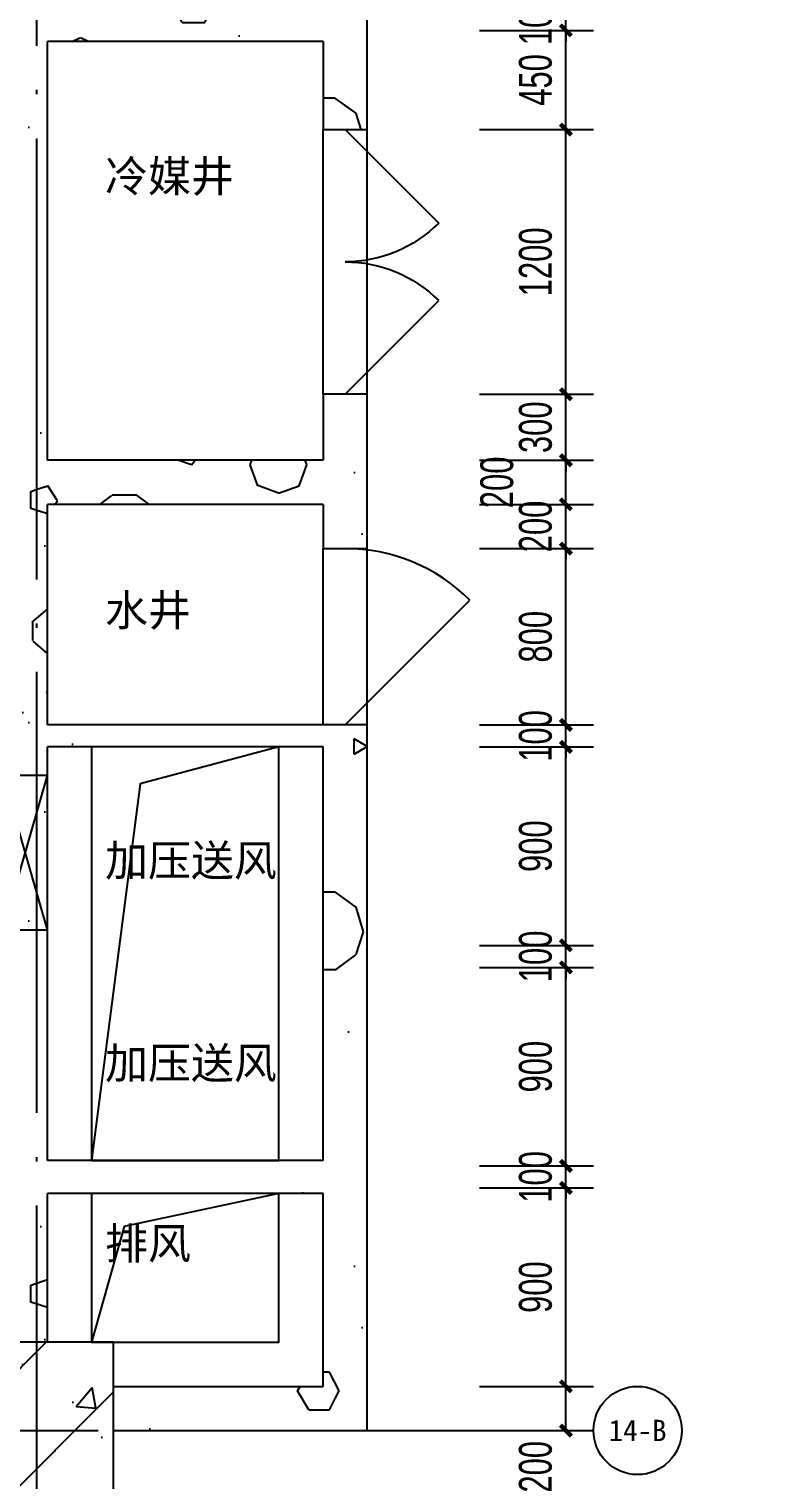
# Model space of a CAD drawing. Extents: x -26219 to 315419, y -160410 to -120810.
# Drawn here: x 2687 to 6028, y -153773 to -147196 of the extents above; entities that cross this region are included whole.
import ezdxf
from ezdxf.enums import TextEntityAlignment as Align
from ezdxf.xclip import XClip

# ---------------------------------------------------------------- set-up
doc = ezdxf.new("R2010")
doc.units = 0
doc.header["$LTSCALE"] = 1000
doc.header["$MEASUREMENT"] = 0
doc.header["$XCLIPFRAME"] = 0
doc.linetypes.add('104-14# 核心筒$2$DOTE', pattern=[2.42, 2, -0.2, 0.02, -0.2])
for name, color, linetype in [('01-标注_尺寸', 124, 'Continuous'), ('01-标注_轴线坐标', 132, 'Continuous'), ('02-TEXT_标注', 130, 'Continuous'), ('02-TEXT_轴号', 7, 'Continuous'), ('104-13#14# B1核心筒$0$A-E_楼梯', 171, 'Continuous'), ('104-14# 核心筒$0$A-TECH_结构', 21, 'Continuous'), ('104-14# 核心筒$0$A_STR-砌块墙', 121, 'Continuous'), ('104-14# 核心筒$0$DOOR_FIRE', 220, 'Continuous'), ('104-14# 核心筒$2$05-填充_天正', 26, 'Continuous'), ('104-14# 核心筒$2$A_AXIS-轴线', 36, '104-14# 核心筒$2$DOTE'), ('104-14# 核心筒$2$A_STR-砼柱', 51, 'Continuous'), ('A-TECH_暖通', 6, 'Continuous')]:
    doc.layers.add(name, color=color, linetype=linetype)
doc.layers.add('B1幕墙$0$04-不打印_辅助线', color=165, linetype='Continuous', plot=False)
doc.styles.add('_TCH_AXIS', font='STXIHEI_0.TTF', dxfattribs={"width": 0.75, "height": 750})
doc.styles.add('_TCH_DIM_T3', font='ros.shx', dxfattribs={"width": 0.705882, "bigfont": 'jd.shx'})
doc.styles.get("Standard").update_dxf_attribs({"font": 'STXIHEI_0.TTF'})
doc.dimstyles.new('_TCH_ARCH&&50', dxfattribs={"dimtxt": 148.75, "dimasz": 50, "dimexe": 125, "dimexo": 150, "dimgap": 63.125, "dimtad": 1, "dimdec": 0, "dimzin": 0, "dimdsep": 46, "dimtxsty": '_TCH_DIM_T3', "dimblk": 'ARCHTICK', "dimcen": 0.09, "dimclrt": 7, "dimazin": 2, "dimtfac": 1, "dimtdec": 0, "dimtix": 1, "dimtmove": 2, "dimatfit": 3, "dimfxl": 0, "dimtolj": 1, "dimtzin": 0, "dimarcsym": 0})
pattern_1 = [(0, (531, -549), (900, 1800), [0, -1800]), (0, (-522, -792), (900, 1800), [0, -1800]), (0, (63, -810), (900, 1800), [0, -1800]), (0, (702, -279), (900, 1800), [0, -1800]), (0, (-45, -900), (900, 1800), [0, -1800]), (0, (882, 855), (900, 1800), [0, -1800]), (0, (333, 711), (900, 1800), [0, -1800]), (0, (621, 486), (900, 1800), [0, -1800]), (0, (-846, 450), (900, 1800), [0, -1800]), (0, (36, 369), (900, 1800), [0, -1800]), (0, (-306, -90), (900, 1800), [0, -1800]), (0, (-288, -765), (900, 1800), [0, -1800]), (0, (387, -837), (900, 1800), [0, -1800]), (0, (882, -45), (900, 1800), [0, -1800]), (0, (-801, -324), (900, 1800), [0, -1800]), (0, (-648, -18), (900, 1800), [0, -1800]), (0, (54, -144), (900, 1800), [0, -1800]), (0, (-198, -405), (900, 1800), [0, -1800]), (0, (-342, 189), (900, 1800), [0, -1800]), (0, (-117, 864), (900, 1800), [0, -1800]), (0, (-729, -702), (900, 1800), [0, -1800]), (0, (261, 495), (900, 1800), [0, -1800]), (0, (-576, 522), (900, 1800), [0, -1800]), (0, (-720, 756), (900, 1800), [0, -1800]), (130.601294, (771.43, 291.43), (-4499.99995, 5400.000024), [79.025, -33111.333]), (18.43495, (642.86, 325.71), (4500, 1800), [81.316, -11302.884]), (90, (642.9, 248.6), (900, 1800), [77.143, -3522.857]), (161.56505, (720, 222.86), (-4500.00002, 1799.99987), [81.316, -11302.884]), (53.1301, (720, 222.86), (900, 1800), [85.714, -8914.285]), (135, (788.6, -694.3), (-900.0001, 1799.9999), [72.731, -5018.438]), (45, (685.7, -694.3), (900, 1800), [72.731, -5018.438]), (135, (737.14, -745.7), (-900.0001, 1799.9999), [72.731, -5018.438]), (45, (737.14, -745.7), (900, 1800), [72.731, -5018.438]), (116.56505, (-77.1, 514.3), (-0.0002, 3600), [95.831, -1916.63]), (180, (-120, 600), (-900, 1800), [102.857, -1697.143]), (63.43495, (-265.7, 514.3), (8e-06, 3600), [95.831, -1916.63]), (116.56505, (-222.9, 428.6), (-0.0002, 3600), [95.831, -1916.63]), (0, (-222.9, 428.6), (900, 1800), [102.857, -1697.143]), (63.43495, (-120, 428.6), (8e-06, 3600), [95.831, -1916.63]), (107.102728, (600, -94.286), (-2699.999897, 9000.000015), [116.584, -48848.707]), (143.972626, (565.71, 17.14), (-17099.99978, 12599.99999), [116.584, -24366.06]), (180, (471.4, 85.7), (-900, 1800), [111.429, -1688.571]), (36.02737, (265.71, 17.14), (17099.99987, 12599.99986), [116.584, -24366.06]), (71.56505, (231.43, -85.7), (2700, 9000), [108.421, -11275.778]), (107.102728, (265.714, -197.14), (-2699.999897, 9000.000015), [116.584, -48848.707]), (143.972626, (360, -265.71), (-17099.99978, 12599.99999), [116.584, -24366.06]), (0, (360, -265.7), (900, 1800), [111.429, -1688.571]), (36.02737, (471.43, -265.71), (17099.99987, 12599.99986), [116.584, -24366.06]), (71.56505, (565.71, -197.14), (2700, 9000), [108.421, -11275.778]), (150.25512, (617.14, 745.71), (-2700, 1799.99998), [69.105, -14442.959]), (90, (557.1, 711.4), (900, 1800), [68.571, -3531.428]), (29.74488, (557.14, 711.43), (2700, 1800), [69.105, -14442.959]), (116.56505, (197.1, -531.4), (-0.0002, 3600), [95.831, -1916.63]), (168.69007, (154.29, -445.71), (-8100, 1799.99995), [87.412, -18269.056]), (41.185925, (0, -488.57), (22499.999864, 19799.999827), [91.116, -38177.406]), (90, (0, -574.3), (900, 1800), [85.714, -3514.285]), (138.814074, (68.57, -634.286), (-22499.9996, 19800.000126), [91.116, -38177.406]), (16.699244, (68.57, -634.286), (29699.999777, 8999.999906), [89.488, -37495.613]), (60.945396, (154.29, -608.57), (899.999998, 1799.999984), [88.248, -36976.018]), (109.983106, (-557.14, 222.86), (-4500.000017, 12599.999967), [100.326, -42036.592]), (155.556045, (-591.43, 317.14), (-11700.000045, 5399.999888), [103.569, -43395.394]), (24.443955, (-780, 317.14), (11700.000006, 5399.999974), [103.569, -43395.394]), (70.016893, (-814.286, 222.86), (4500.000014, 12599.99997), [100.326, -42036.592]), (109.983106, (-780, 128.57), (-4500.000017, 12599.999967), [100.326, -42036.592]), (160.01689, (-685.71, 94.29), (-4500, 1799.99992), [100.326, -20968.132]), (19.98311, (-685.71, 94.29), (4499.99998, 1800), [100.326, -20968.132]), (70.016893, (-591.43, 128.57), (4500.000014, 12599.99997), [100.326, -42036.592]), (122.00538, (111.43, 60), (-900.00012, 1799.9999), [80.863, -16900.302]), (18.43495, (-8.57, 102.86), (4500, 1800), [81.316, -11302.884]), (90, (-8.6, 25.7), (900, 1800), [77.143, -3522.857]), (161.56505, (68.57, 0), (-4500.00002, 1799.99987), [81.316, -11302.884]), (54.46232, (68.57, 0), (6299.99999, 8999.999987), [73.734, -30894.635]), (116.56505, (-411.4, -377.1), (-0.0002, 3600), [95.831, -1916.63]), (180, (-454.3, -291.4), (-900, 1800), [94.286, -1705.714]), (59.03624, (-600, -377.14), (900, 1799.99999), [99.959, -20891.466]), (120.96376, (-548.57, -462.86), (-900.00012, 1799.99992), [99.959, -20891.466]), (0, (-548.6, -462.9), (900, 1800), [94.286, -1705.714]), (63.43495, (-454.3, -462.9), (8e-06, 3600), [95.831, -1916.63])]

# ---------------------------------------------------------------- blocks, each defined once
blk = doc.blocks.new('104-14# 核心筒$0$$DorLib2D$00000116')
at = {"color": 0}
for p, q in [((-0.5, 0), (-0.1464, 0.3536)), ((0.5, 0), (0.1464, 0.3536))]:
    blk.add_line(p, q, dxfattribs=at)
for centre, start, end in [((-0.5, 0), 0, 45), ((0.5, 0), 135, 180)]:
    blk.add_arc(centre, 0.5, start, end, dxfattribs=at)
blk = doc.blocks.new('104-14# 核心筒$0$$DorLib2D$00000114')
at = {"color": 0}
blk.add_line((0.5, 0), (-0.2071, 0.7071), dxfattribs=at)
blk.add_arc((0.5, 0), 1, 135, 180, dxfattribs=at)
blk = doc.blocks.new('104-14# 核心筒')
at = {"layer": '104-14# 核心筒$2$05-填充_天正'}
h = blk.add_hatch(dxfattribs=at)
h.set_pattern_fill('加气混凝土', color=256, scale=150, style=0)
h.set_pattern_definition(pattern_1)
h.paths.add_polyline_path([(32383.3, 192250), (32450, 192300), (32450, 192450), (32250, 192450), (32250, 192250)])
h = blk.add_hatch(dxfattribs=at)
h.set_pattern_fill('加气混凝土', color=256, scale=150, style=0)
h.set_pattern_definition(pattern_1)
h.paths.add_polyline_path([(33766.7, 192250), (33900, 192250), (33900, 192450), (33766.7, 192450), (33700, 192400), (33700, 192300)])
h = blk.add_hatch(dxfattribs=at)
h.set_pattern_fill('加气混凝土', color=256, scale=150, style=0)
h.set_pattern_definition(pattern_1)
h.paths.add_polyline_path([(33766.7, 192250), (33700, 192300), (32450, 192300), (32383.3, 192250), (32450, 192200), (33700, 192200)])
h = blk.add_hatch(dxfattribs=at)
h.set_pattern_fill('加气混凝土', color=256, scale=150, style=0)
h.set_pattern_definition(pattern_1)
h.paths.add_polyline_path([(32383.3, 190200), (32450, 190300), (32450, 192200), (32383.3, 192250), (32250, 192250), (32250, 190200)])
h = blk.add_hatch(dxfattribs=at)
h.set_pattern_fill('加气混凝土', color=256, scale=150, style=0)
h.set_pattern_definition(pattern_1)
h.paths.add_polyline_path([(33700, 192200), (33700, 191800), (33900, 191800), (33900, 192250), (33766.7, 192250)])
h = blk.add_hatch(dxfattribs=at)
h.set_pattern_fill('加气混凝土', color=256, scale=150, style=0)
h.set_pattern_definition(pattern_1)
h.paths.add_polyline_path([(33900, 190200), (33900, 190600), (33700, 190600), (33700, 190300), (33766.7, 190200)])
h = blk.add_hatch(dxfattribs=at)
h.set_pattern_fill('加气混凝土', color=256, scale=150, style=0)
h.set_pattern_definition(pattern_1)
h.paths.add_polyline_path([(33766.7, 190200), (33700, 190300), (32450, 190300), (32383.3, 190200), (32450, 190100), (33700, 190100)])
h = blk.add_hatch(dxfattribs=at)
h.set_pattern_fill('加气混凝土', color=256, scale=150, style=0)
h.set_pattern_definition(pattern_1)
h.paths.add_polyline_path([(32350, 189050), (32450, 189100), (32450, 190100), (32383.3, 190200), (32250, 190200), (32250, 189100)])
h = blk.add_hatch(dxfattribs=at)
h.set_pattern_fill('加气混凝土', color=256, scale=150, style=0)
h.set_pattern_definition(pattern_1)
h.paths.add_polyline_path([(33700, 190100), (33700, 189900), (33900, 189900), (33900, 190200), (33766.7, 190200)])
h = blk.add_hatch(dxfattribs=at)
h.set_pattern_fill('加气混凝土', color=256, scale=150, style=0)
h.set_pattern_definition(pattern_1)
h.paths.add_polyline_path([(33766.7, 189050), (33700, 189100), (32450, 189100), (32350, 189050), (32450, 189000), (33700, 189000)])
h = blk.add_hatch(dxfattribs=at)
h.set_pattern_fill('加气混凝土', color=256, scale=150, style=0)
h.set_pattern_definition(pattern_1)
h.paths.add_polyline_path([(33900, 189050), (33900, 189100), (33700, 189100), (33766.7, 189050)])
h = blk.add_hatch(dxfattribs=at)
h.set_pattern_fill('加气混凝土', color=256, scale=150, style=0)
h.set_pattern_definition(pattern_1)
h.paths.add_polyline_path([(32383.3, 187050), (32450, 187125), (32450, 189000), (32350, 189050), (32250, 189000), (32250, 187050)])
h = blk.add_hatch(dxfattribs=at)
h.set_pattern_fill('加气混凝土', color=256, scale=150, style=0)
h.set_pattern_definition(pattern_1)
h.paths.add_polyline_path([(33766.7, 187050), (33900, 187050), (33900, 189050), (33766.7, 189050), (33700, 189000), (33700, 187125)])
h = blk.add_hatch(dxfattribs=at)
h.set_pattern_fill('加气混凝土', color=256, scale=150, style=0)
h.set_pattern_definition(pattern_1)
h.paths.add_polyline_path([(33766.7, 187050), (33700, 187125), (32450, 187125), (32383.3, 187050), (32450, 186975), (33700, 186975)])
h = blk.add_hatch(dxfattribs=at)
h.set_pattern_fill('加气混凝土', color=256, scale=150, style=0)
h.set_pattern_definition(pattern_1)
h.paths.add_polyline_path([(32250, 186300), (32450, 186300), (32450, 186975), (32383.3, 187050), (32250, 187050)])
h = blk.add_hatch(dxfattribs=at)
h.set_pattern_fill('加气混凝土', color=256, scale=150, style=0)
h.set_pattern_definition(pattern_1)
h.paths.add_polyline_path([(33700, 186100), (33900, 185900), (33900, 187050), (33766.7, 187050), (33700, 186975)])
h = blk.add_hatch(dxfattribs=at)
h.set_pattern_fill('钢筋混凝土', color=256, scale=150, style=0)
h.set_pattern_definition([(45, (0, 0), (-265.16504, 265.16504), []), (50, (0, 0), (1075.8903, -94.128), [112.5, -1237.5]), (355, (0, 0), (-208.127, 1128.288), [90, -990]), (100.4514, (89.7, -7.8), (867.764, 1034.1593), [95.61, -1051.713]), (46.1842, (0, 300), (1600.862, -248.2785), [168.75, -1856.25]), (96.6356, (133.4, 279.3), (1401.994, 1461.177), [143.415, -1577.57]), (351.1842, (0, 300), (1401.993, 1461.178), [135, -1485]), (21, (150, 225), (895.3606, -603.9283), [112.5, -1237.5]), (326, (150, 225), (364.973, 1087.725), [90, -990]), (71.4514, (224.6, 174.7), (1260.334, 483.796), [95.61, -1051.713]), (37.5, (0, 0), (18.2398, 499.3408), [0, -978, 0, -1005, 0, -993.75]), (7.5, (0, 0), (394.6043, 591.6176), [0, -573, 0, -955.5, 0, -378.75]), (327.5, (-334.5, 0), (800.73365, -33.8323), [0, -375, 0, -1170, 0, -1552.5]), (317.5, (-484.5, 0), (874.7793, 150.1575), [0, -487.5, 0, -777, 0, -1102.5])])
h.paths.add_polyline_path([(32050, 185500), (32750, 185500), (32750, 186300), (32050, 186300)])
h = blk.add_hatch(dxfattribs=at)
h.set_pattern_fill('加气混凝土', color=256, scale=150, style=0)
h.set_pattern_definition(pattern_1)
h.paths.add_polyline_path([(32750, 186100), (32750, 185900), (33900, 185900), (33700, 186100)])
at = {"layer": '104-14# 核心筒$0$A-TECH_结构'}
for points in [[(33500, 189000), (32650, 189000), (32650, 187125), (33500, 187125), (33500, 189000), (32871, 188832.1), (32650, 187125)], [(33500, 186975), (32650, 186975), (32650, 186300), (33500, 186300), (33500, 186975), (32798, 186825.1), (32650, 186300)]]:
    blk.add_lwpolyline(points, dxfattribs=at)
at = {"layer": '104-14# 核心筒$0$A_STR-砌块墙'}
for p, q in [((33900, 192250), (33900, 192450)), ((33900, 191800), (33900, 192250)), ((33700, 192200), (32450, 192200)), ((32450, 190300), (32450, 192200)), ((33700, 192200), (33700, 191800)), ((33700, 191800), (33900, 191800)), ((33900, 190600), (33700, 190600)), ((33700, 190600), (33700, 190300)), ((33900, 190200), (33900, 190600)), ((33700, 190300), (32450, 190300)), ((33900, 189900), (33900, 190200)), ((33700, 190100), (32450, 190100)), ((32450, 189100), (32450, 190100)), ((33700, 190100), (33700, 189900)), ((33700, 189900), (33900, 189900)), ((33700, 189100), (32450, 189100)), ((33900, 189100), (33700, 189100)), ((33900, 189050), (33900, 189100)), ((33900, 187050), (33900, 189050)), ((33700, 189000), (32450, 189000)), ((32450, 187125), (32450, 189000)), ((33700, 187125), (33700, 189000)), ((33700, 187125), (32450, 187125)), ((33900, 185900), (33900, 187050)), ((33700, 186975), (32450, 186975)), ((32450, 186300), (32450, 186975)), ((33700, 186100), (33700, 186975)), ((32750, 186100), (33700, 186100)), ((32750, 185900), (33900, 185900))]:
    blk.add_line(p, q, dxfattribs=at)
at = {"layer": '104-14# 核心筒$0$DOOR_FIRE'}
for p, q in [((33700, 190600), (33700, 191800)), ((33900, 190600), (33900, 191800)), ((33700, 189100), (33700, 189900)), ((33900, 189100), (33900, 189900))]:
    blk.add_line(p, q, dxfattribs=at)
at = {"layer": '104-14# 核心筒$2$A_AXIS-轴线'}
for p, q in [((32400, 228733.6), (32400, 169654.9)), ((-9370.1, 194900), (120259.9, 194900)), ((-9370.1, 185900), (120259.9, 185900)), ((-9370.1, 105800), (120259.9, 105800)), ((-9370.1, 96800), (120259.9, 96800))]:
    blk.add_line(p, q, dxfattribs=at)
at = {"layer": '104-14# 核心筒$2$A_STR-砼柱'}
for p, q in [((32750, 186300), (32050, 186300)), ((32750, 185500), (32750, 186300))]:
    blk.add_line(p, q, dxfattribs=at)
at = {"layer": '104-14# 核心筒$0$DOOR_FIRE', "zscale": 200}
for name, p, xscale, yscale, rotation in [('104-14# 核心筒$0$$DorLib2D$00000116', (33800, 191200), 1200, -1200, 90.00000000036407), ('104-14# 核心筒$0$$DorLib2D$00000114', (33800, 189500), -800, -800, 90.00000000036432)]:
    blk.add_blockref(name, p, dxfattribs=dict(at, xscale=xscale, yscale=yscale, rotation=rotation))
blk = doc.blocks.new('B1幕墙')
at = {"layer": 'B1幕墙$0$04-不打印_辅助线'}
blk.add_lwpolyline([(-19723.4, 110825.4), (-17951.5, 111952.4), (-14731.3, 106889.8), (-10015.2, 109889.5), (-6726.5, 109889.5), (-6726.5, 107689.5), (-6591.5, 107689.5), (-6591.5, 96729.1), (-3286.4, 91533.1), (-3400.3, 91460.7), (-609.5, 87073), (-44109.9, 59403.8), (-49479.8, 60532), (-116340.3, 165647.4), (-95570, 173811.9), (-95423.7, 173439.7), (-115742.4, 165452.7), (-49232.7, 60888.9), (-44187.1, 59828.8), (-1077.3, 87249.5), (-3868.2, 91637.2), (-3501.1, 91870.6)], dxfattribs=at)
blk = doc.blocks.new('104-13#14# B1核心筒')
at = {"layer": '104-13#14# B1核心筒$0$A-E_楼梯', "rotation": 57.54087654752239}
blk.add_blockref('B1幕墙', (289197.1, 8062.4), dxfattribs=at)
blk = doc.blocks.new('*U64')
blk.add_lwpolyline([(200, 0), (200, 700), (0, 700), (0, 0), (200, 0), (0, 700), (0, 0), (200, 700)])
blk = doc.blocks.new('_ArchTick')
at = {"color": 0, "linetype": 'ByBlock', "const_width": 0.4}
blk.add_lwpolyline([(-0.5, -0.5), (0.5, 0.5)], dxfattribs=at)
blk = doc.blocks.new('*D440')
at = {"layer": '01-标注_尺寸', "color": 0, "lineweight": -2, "transparency": 16777216}
for p, q in [((4729.6, -153352.4), (5246, -153352.4)), ((5121, -153552.4), (5121, -153352.4)), ((4729.6, -153552.4), (5246, -153552.4))]:
    blk.add_line(p, q, dxfattribs=at)
at = {"layer": 'Defpoints', "color": 0, "transparency": 16777216}
for p in [(4579.6, -153352.4), (5121, -153352.4), (4579.6, -153552.4)]:
    blk.add_point(p, dxfattribs=at)
at = {"layer": '01-标注_尺寸', "color": 0, "lineweight": -2, "transparency": 16777216, "xscale": 50, "yscale": 50, "zscale": 50}
for p, rotation in [((5121, -153352.4), 90), ((5121, -153552.4), 270)]:
    blk.add_blockref('_ArchTick', p, dxfattribs=dict(at, rotation=rotation))
at = {"layer": '01-标注_尺寸', "color": 7, "transparency": 16777216, "insert": (4983.5, -153717.1), "char_height": 148.75, "attachment_point": 5, "rotation": 90, "style": '_TCH_DIM_T3'}
blk.add_mtext('\\A1;200', dxfattribs=at)
blk = doc.blocks.new('*D441')
at = {"layer": '01-标注_尺寸', "color": 0, "lineweight": -2, "transparency": 16777216}
for p, q in [((4729.6, -152452.4), (5246, -152452.4)), ((5121, -153352.4), (5121, -152452.4)), ((4729.6, -153352.4), (5246, -153352.4))]:
    blk.add_line(p, q, dxfattribs=at)
at = {"layer": 'Defpoints', "color": 0, "transparency": 16777216}
for p in [(4579.6, -152452.4), (5121, -152452.4), (4579.6, -153352.4)]:
    blk.add_point(p, dxfattribs=at)
at = {"layer": '01-标注_尺寸', "color": 0, "lineweight": -2, "transparency": 16777216, "xscale": 50, "yscale": 50, "zscale": 50}
for p, rotation in [((5121, -152452.4), 90), ((5121, -153352.4), 270)]:
    blk.add_blockref('_ArchTick', p, dxfattribs=dict(at, rotation=rotation))
at = {"layer": '01-标注_尺寸', "color": 7, "transparency": 16777216, "insert": (4983.5, -152902.4), "char_height": 148.75, "attachment_point": 5, "rotation": 90, "style": '_TCH_DIM_T3'}
blk.add_mtext('\\A1;900', dxfattribs=at)
blk = doc.blocks.new('*D442')
at = {"layer": '01-标注_尺寸', "color": 0, "lineweight": -2, "transparency": 16777216}
for p, q in [((5121, -152352.4), (5121, -152302.4)), ((4729.6, -152352.4), (5246, -152352.4)), ((5121, -152452.4), (5121, -152352.4)), ((4729.6, -152452.4), (5246, -152452.4)), ((5121, -152452.4), (5121, -152502.4))]:
    blk.add_line(p, q, dxfattribs=at)
at = {"layer": 'Defpoints', "color": 0, "transparency": 16777216}
for p in [(4579.6, -152352.4), (5121, -152352.4), (4579.6, -152452.4)]:
    blk.add_point(p, dxfattribs=at)
at = {"layer": '01-标注_尺寸', "color": 0, "lineweight": -2, "transparency": 16777216, "xscale": 50, "yscale": 50, "zscale": 50}
for p, rotation in [((5121, -152352.4), 270), ((5121, -152452.4), 90)]:
    blk.add_blockref('_ArchTick', p, dxfattribs=dict(at, rotation=rotation))
at = {"layer": '01-标注_尺寸', "color": 7, "transparency": 16777216, "insert": (4983.5, -152402.4), "char_height": 148.75, "attachment_point": 5, "rotation": 90, "style": '_TCH_DIM_T3'}
blk.add_mtext('\\A1;100', dxfattribs=at)
blk = doc.blocks.new('*D443')
at = {"layer": '01-标注_尺寸', "color": 0, "lineweight": -2, "transparency": 16777216}
for p, q in [((4729.6, -151452.4), (5246, -151452.4)), ((5121, -152352.4), (5121, -151452.4)), ((4729.6, -152352.4), (5246, -152352.4))]:
    blk.add_line(p, q, dxfattribs=at)
at = {"layer": 'Defpoints', "color": 0, "transparency": 16777216}
for p in [(4579.6, -151452.4), (5121, -151452.4), (4579.6, -152352.4)]:
    blk.add_point(p, dxfattribs=at)
at = {"layer": '01-标注_尺寸', "color": 0, "lineweight": -2, "transparency": 16777216, "xscale": 50, "yscale": 50, "zscale": 50}
for p, rotation in [((5121, -151452.4), 90), ((5121, -152352.4), 270)]:
    blk.add_blockref('_ArchTick', p, dxfattribs=dict(at, rotation=rotation))
at = {"layer": '01-标注_尺寸', "color": 7, "transparency": 16777216, "insert": (4983.5, -151902.4), "char_height": 148.75, "attachment_point": 5, "rotation": 90, "style": '_TCH_DIM_T3'}
blk.add_mtext('\\A1;900', dxfattribs=at)
blk = doc.blocks.new('*D444')
at = {"layer": '01-标注_尺寸', "color": 0, "lineweight": -2, "transparency": 16777216}
for p, q in [((5121, -151352.4), (5121, -151302.4)), ((4729.6, -151352.4), (5246, -151352.4)), ((5121, -151452.4), (5121, -151352.4)), ((4729.6, -151452.4), (5246, -151452.4)), ((5121, -151452.4), (5121, -151502.4))]:
    blk.add_line(p, q, dxfattribs=at)
at = {"layer": 'Defpoints', "color": 0, "transparency": 16777216}
for p in [(4579.6, -151352.4), (5121, -151352.4), (4579.6, -151452.4)]:
    blk.add_point(p, dxfattribs=at)
at = {"layer": '01-标注_尺寸', "color": 0, "lineweight": -2, "transparency": 16777216, "xscale": 50, "yscale": 50, "zscale": 50}
for p, rotation in [((5121, -151352.4), 270), ((5121, -151452.4), 90)]:
    blk.add_blockref('_ArchTick', p, dxfattribs=dict(at, rotation=rotation))
at = {"layer": '01-标注_尺寸', "color": 7, "transparency": 16777216, "insert": (4983.5, -151402.4), "char_height": 148.75, "attachment_point": 5, "rotation": 90, "style": '_TCH_DIM_T3'}
blk.add_mtext('\\A1;100', dxfattribs=at)
blk = doc.blocks.new('*D445')
at = {"layer": '01-标注_尺寸', "color": 0, "lineweight": -2, "transparency": 16777216}
for p, q in [((4729.6, -150452.4), (5246, -150452.4)), ((5121, -151352.4), (5121, -150452.4)), ((4729.6, -151352.4), (5246, -151352.4))]:
    blk.add_line(p, q, dxfattribs=at)
at = {"layer": 'Defpoints', "color": 0, "transparency": 16777216}
for p in [(4579.6, -150452.4), (5121, -150452.4), (4579.6, -151352.4)]:
    blk.add_point(p, dxfattribs=at)
at = {"layer": '01-标注_尺寸', "color": 0, "lineweight": -2, "transparency": 16777216, "xscale": 50, "yscale": 50, "zscale": 50}
for p, rotation in [((5121, -150452.4), 90), ((5121, -151352.4), 270)]:
    blk.add_blockref('_ArchTick', p, dxfattribs=dict(at, rotation=rotation))
at = {"layer": '01-标注_尺寸', "color": 7, "transparency": 16777216, "insert": (4983.5, -150902.4), "char_height": 148.75, "attachment_point": 5, "rotation": 90, "style": '_TCH_DIM_T3'}
blk.add_mtext('\\A1;900', dxfattribs=at)
blk = doc.blocks.new('*D446')
at = {"layer": '01-标注_尺寸', "color": 0, "lineweight": -2, "transparency": 16777216}
for p, q in [((5121, -150352.4), (5121, -150302.4)), ((4729.6, -150352.4), (5246, -150352.4)), ((5121, -150452.4), (5121, -150352.4)), ((4729.6, -150452.4), (5246, -150452.4)), ((5121, -150452.4), (5121, -150502.4))]:
    blk.add_line(p, q, dxfattribs=at)
at = {"layer": 'Defpoints', "color": 0, "transparency": 16777216}
for p in [(4579.6, -150352.4), (5121, -150352.4), (4579.6, -150452.4)]:
    blk.add_point(p, dxfattribs=at)
at = {"layer": '01-标注_尺寸', "color": 0, "lineweight": -2, "transparency": 16777216, "xscale": 50, "yscale": 50, "zscale": 50}
for p, rotation in [((5121, -150352.4), 270), ((5121, -150452.4), 90)]:
    blk.add_blockref('_ArchTick', p, dxfattribs=dict(at, rotation=rotation))
at = {"layer": '01-标注_尺寸', "color": 7, "transparency": 16777216, "insert": (4983.5, -150402.4), "char_height": 148.75, "attachment_point": 5, "rotation": 90, "style": '_TCH_DIM_T3'}
blk.add_mtext('\\A1;100', dxfattribs=at)
blk = doc.blocks.new('*D447')
at = {"layer": '01-标注_尺寸', "color": 0, "lineweight": -2, "transparency": 16777216}
for p, q in [((4729.6, -149552.4), (5246, -149552.4)), ((5121, -150352.4), (5121, -149552.4)), ((4729.6, -150352.4), (5246, -150352.4))]:
    blk.add_line(p, q, dxfattribs=at)
at = {"layer": 'Defpoints', "color": 0, "transparency": 16777216}
for p in [(4579.6, -149552.4), (5121, -149552.4), (4579.6, -150352.4)]:
    blk.add_point(p, dxfattribs=at)
at = {"layer": '01-标注_尺寸', "color": 0, "lineweight": -2, "transparency": 16777216, "xscale": 50, "yscale": 50, "zscale": 50}
for p, rotation in [((5121, -149552.4), 90), ((5121, -150352.4), 270)]:
    blk.add_blockref('_ArchTick', p, dxfattribs=dict(at, rotation=rotation))
at = {"layer": '01-标注_尺寸', "color": 7, "transparency": 16777216, "insert": (4983.5, -149952.4), "char_height": 148.75, "attachment_point": 5, "rotation": 90, "style": '_TCH_DIM_T3'}
blk.add_mtext('\\A1;800', dxfattribs=at)
blk = doc.blocks.new('*D448')
at = {"layer": '01-标注_尺寸', "color": 0, "lineweight": -2, "transparency": 16777216}
for p, q in [((5121, -149352.4), (5121, -149302.4)), ((4729.6, -149352.4), (5246, -149352.4)), ((5121, -149552.4), (5121, -149352.4)), ((4729.6, -149552.4), (5246, -149552.4)), ((5121, -149552.4), (5121, -149602.4))]:
    blk.add_line(p, q, dxfattribs=at)
at = {"layer": 'Defpoints', "color": 0, "transparency": 16777216}
for p in [(4579.6, -149352.4), (5121, -149352.4), (4579.6, -149552.4)]:
    blk.add_point(p, dxfattribs=at)
at = {"layer": '01-标注_尺寸', "color": 0, "lineweight": -2, "transparency": 16777216, "xscale": 50, "yscale": 50, "zscale": 50}
for p, rotation in [((5121, -149352.4), 270), ((5121, -149552.4), 90)]:
    blk.add_blockref('_ArchTick', p, dxfattribs=dict(at, rotation=rotation))
at = {"layer": '01-标注_尺寸', "color": 7, "transparency": 16777216, "insert": (4983.5, -149452.4), "char_height": 148.75, "attachment_point": 5, "rotation": 90, "style": '_TCH_DIM_T3'}
blk.add_mtext('\\A1;200', dxfattribs=at)
blk = doc.blocks.new('*D449')
at = {"layer": '01-标注_尺寸', "color": 0, "lineweight": -2, "transparency": 16777216}
for p, q in [((4729.6, -149152.4), (5246, -149152.4)), ((5121, -149352.4), (5121, -149152.4)), ((4729.6, -149352.4), (5246, -149352.4))]:
    blk.add_line(p, q, dxfattribs=at)
at = {"layer": 'Defpoints', "color": 0, "transparency": 16777216}
for p in [(4579.6, -149152.4), (5121, -149152.4), (4579.6, -149352.4)]:
    blk.add_point(p, dxfattribs=at)
at = {"layer": '01-标注_尺寸', "color": 0, "lineweight": -2, "transparency": 16777216, "xscale": 50, "yscale": 50, "zscale": 50}
for p, rotation in [((5121, -149152.4), 90), ((5121, -149352.4), 270)]:
    blk.add_blockref('_ArchTick', p, dxfattribs=dict(at, rotation=rotation))
at = {"layer": '01-标注_尺寸', "color": 7, "transparency": 16777216, "insert": (4808.5, -149252.4), "char_height": 148.75, "attachment_point": 5, "rotation": 90, "style": '_TCH_DIM_T3'}
blk.add_mtext('\\A1;200', dxfattribs=at)
blk = doc.blocks.new('*D450')
at = {"layer": '01-标注_尺寸', "color": 0, "lineweight": -2, "transparency": 16777216}
for p, q in [((5121, -148852.4), (5121, -148802.4)), ((4729.6, -148852.4), (5246, -148852.4)), ((5121, -149152.4), (5121, -148852.4)), ((4729.6, -149152.4), (5246, -149152.4)), ((5121, -149152.4), (5121, -149202.4))]:
    blk.add_line(p, q, dxfattribs=at)
at = {"layer": 'Defpoints', "color": 0, "transparency": 16777216}
for p in [(4579.6, -148852.4), (5121, -148852.4), (4579.6, -149152.4)]:
    blk.add_point(p, dxfattribs=at)
at = {"layer": '01-标注_尺寸', "color": 0, "lineweight": -2, "transparency": 16777216, "xscale": 50, "yscale": 50, "zscale": 50}
for p, rotation in [((5121, -148852.4), 270), ((5121, -149152.4), 90)]:
    blk.add_blockref('_ArchTick', p, dxfattribs=dict(at, rotation=rotation))
at = {"layer": '01-标注_尺寸', "color": 7, "transparency": 16777216, "insert": (4983.5, -149002.4), "char_height": 148.75, "attachment_point": 5, "rotation": 90, "style": '_TCH_DIM_T3'}
blk.add_mtext('\\A1;300', dxfattribs=at)
blk = doc.blocks.new('*D451')
at = {"layer": '01-标注_尺寸', "color": 0, "lineweight": -2, "transparency": 16777216}
for p, q in [((4729.6, -147652.4), (5246, -147652.4)), ((5121, -148852.4), (5121, -147652.4)), ((4729.6, -148852.4), (5246, -148852.4))]:
    blk.add_line(p, q, dxfattribs=at)
at = {"layer": 'Defpoints', "color": 0, "transparency": 16777216}
for p in [(4579.6, -147652.4), (5121, -147652.4), (4579.6, -148852.4)]:
    blk.add_point(p, dxfattribs=at)
at = {"layer": '01-标注_尺寸', "color": 0, "lineweight": -2, "transparency": 16777216, "xscale": 50, "yscale": 50, "zscale": 50}
for p, rotation in [((5121, -147652.4), 90), ((5121, -148852.4), 270)]:
    blk.add_blockref('_ArchTick', p, dxfattribs=dict(at, rotation=rotation))
at = {"layer": '01-标注_尺寸', "color": 7, "transparency": 16777216, "insert": (4983.5, -148252.4), "char_height": 148.75, "attachment_point": 5, "rotation": 90, "style": '_TCH_DIM_T3'}
blk.add_mtext('\\A1;1200', dxfattribs=at)
blk = doc.blocks.new('*D452')
at = {"layer": '01-标注_尺寸', "color": 0, "lineweight": -2, "transparency": 16777216}
for p, q in [((4729.6, -147202.4), (5246, -147202.4)), ((5121, -147652.4), (5121, -147202.4)), ((4729.6, -147652.4), (5246, -147652.4))]:
    blk.add_line(p, q, dxfattribs=at)
at = {"layer": 'Defpoints', "color": 0, "transparency": 16777216}
for p in [(4579.6, -147202.4), (5121, -147202.4), (4579.6, -147652.4)]:
    blk.add_point(p, dxfattribs=at)
at = {"layer": '01-标注_尺寸', "color": 0, "lineweight": -2, "transparency": 16777216, "xscale": 50, "yscale": 50, "zscale": 50}
for p, rotation in [((5121, -147202.4), 90), ((5121, -147652.4), 270)]:
    blk.add_blockref('_ArchTick', p, dxfattribs=dict(at, rotation=rotation))
at = {"layer": '01-标注_尺寸', "color": 7, "transparency": 16777216, "insert": (4983.5, -147427.4), "char_height": 148.75, "attachment_point": 5, "rotation": 90, "style": '_TCH_DIM_T3'}
blk.add_mtext('\\A1;450', dxfattribs=at)
blk = doc.blocks.new('*D453')
at = {"layer": '01-标注_尺寸', "color": 0, "lineweight": -2, "transparency": 16777216}
for p, q in [((4729.6, -147102.4), (5246, -147102.4)), ((5121, -147102.4), (5121, -147052.4)), ((5121, -147202.4), (5121, -147102.4)), ((4729.6, -147202.4), (5246, -147202.4)), ((5121, -147202.4), (5121, -147252.4))]:
    blk.add_line(p, q, dxfattribs=at)
at = {"layer": 'Defpoints', "color": 0, "transparency": 16777216}
for p in [(4579.6, -147102.4), (5121, -147102.4), (4579.6, -147202.4)]:
    blk.add_point(p, dxfattribs=at)
at = {"layer": '01-标注_尺寸', "color": 0, "lineweight": -2, "transparency": 16777216, "xscale": 50, "yscale": 50, "zscale": 50}
for p, rotation in [((5121, -147102.4), 270), ((5121, -147202.4), 90)]:
    blk.add_blockref('_ArchTick', p, dxfattribs=dict(at, rotation=rotation))
at = {"layer": '01-标注_尺寸', "color": 7, "transparency": 16777216, "insert": (4983.5, -147152.4), "char_height": 148.75, "attachment_point": 5, "rotation": 90, "style": '_TCH_DIM_T3'}
blk.add_mtext('\\A1;100', dxfattribs=at)

msp = doc.modelspace()

# ---------------------------------------------------------------- linework, layer by layer
at = {"layer": '01-标注_轴线坐标'}
msp.add_line((4454.7, -153552.4), (5246, -153552.4), dxfattribs=at)
msp.add_circle((5446, -153552.4), 200, dxfattribs=at)

# ---------------------------------------------------------------- block references
ref = msp.add_blockref('104-13#14# B1核心筒', (-139122.3, -151768.8))
XClip(ref).set_block_clipping_path([(207512.3994327821, 11700.0000000345), (217199.994662753, 24900.0000103296)])
ref = msp.add_blockref('104-13#14# B1核心筒', (-148916.6, -148452.4))
XClip(ref).set_block_clipping_path([(125276.0952862577, 8700), (133799.9946632845, 19247.0136389195)])
ref = msp.add_blockref('104-14# 核心筒', (-14186.1, -342823.7))
XClip(ref).set_block_clipping_path([(106600, 188399.9997829867), (117200.2008833432, 201506.2882948874)])
ref = msp.add_blockref('104-14# 核心筒', (-27186.1, -253723.7))
XClip(ref).set_block_clipping_path([(106549.9999999962, 99299.9997836323), (117200.2008833428, 112250)])
ref = msp.add_blockref('104-14# 核心筒', (-45298.4, -250352.4))
XClip(ref).set_block_clipping_path([(21749.9999999867, 95940.5634616732), (34400.0000000036, 107500.0000000001)])
ref = msp.add_blockref('104-14# 核心筒', (-29679.9, -339452.4))
XClip(ref).set_block_clipping_path([(21000, 184300.0000000001), (34400.0000000036, 196600.0000000001)])
at = {"layer": 'A-TECH_暖通'}
msp.add_blockref('*U64', (2570.1, -151282.4), dxfattribs=at)

# ---------------------------------------------------------------- texts
at = {"layer": '02-TEXT_标注'}
for s, p in [('冷媒井', (3031.6, -147935.4)), ('水井', (3031.6, -149903.6)), ('加压送风', (3031.6, -151038.7)), ('加压送风', (3031.6, -151957.5)), ('排风', (3031.6, -152775.3))]:
    msp.add_text(s, height=142.71, dxfattribs=at).set_placement(p)
at = {"layer": '02-TEXT_轴号', "style": '_TCH_AXIS', "width": 0.915663}
msp.add_text('14-B', height=96.8, dxfattribs=at).set_placement((5314.7, -153600.8), (5577.4, -153600.8), align=Align.FIT)

# ---------------------------------------------------------------- dimensions: what is measured, and where the dimension line sits
at = {"layer": '01-标注_尺寸'}
for p1, p2, picture, middle in [((4579.6, -147202.4), (4579.6, -147102.4), '*D453', (4983.5, -147152.4)), ((4579.6, -147652.4), (4579.6, -147202.4), '*D452', (4983.5, -147427.4)), ((4579.6, -148852.4), (4579.6, -147652.4), '*D451', (4983.5, -148252.4)), ((4579.6, -149152.4), (4579.6, -148852.4), '*D450', (4983.5, -149002.4)), ((4579.6, -149552.4), (4579.6, -149352.4), '*D448', (4983.5, -149452.4)), ((4579.6, -150352.4), (4579.6, -149552.4), '*D447', (4983.5, -149952.4)), ((4579.6, -150452.4), (4579.6, -150352.4), '*D446', (4983.5, -150402.4)), ((4579.6, -151352.4), (4579.6, -150452.4), '*D445', (4983.5, -150902.4)), ((4579.6, -151452.4), (4579.6, -151352.4), '*D444', (4983.5, -151402.4)), ((4579.6, -152352.4), (4579.6, -151452.4), '*D443', (4983.5, -151902.4)), ((4579.6, -152452.4), (4579.6, -152352.4), '*D442', (4983.5, -152402.4)), ((4579.6, -153352.4), (4579.6, -152452.4), '*D441', (4983.5, -152902.4))]:
    dim = msp.add_aligned_dim(p1=p1, p2=p2, distance=-541.4, dimstyle='_TCH_ARCH&&50', dxfattribs=at)
    dim.commit()
    dim.dimension.update_dxf_attribs({"geometry": picture, "text_midpoint": middle})
for base, p1, p2, picture, middle in [((5121, -149152.4), (4579.6, -149352.4), (4579.6, -149152.4), '*D449', (4808.5, -149252.4)), ((5121, -153352.4), (4579.6, -153552.4), (4579.6, -153352.4), '*D440', (4983.5, -153717.1))]:
    dim = msp.add_linear_dim(base=base, p1=p1, p2=p2, angle=90, dimstyle='_TCH_ARCH&&50', dxfattribs=at)
    dim.commit()
    dim.dimension.update_dxf_attribs({"geometry": picture, "text_midpoint": middle, "dimtype": 161})

doc.saveas('drawing.dxf')
